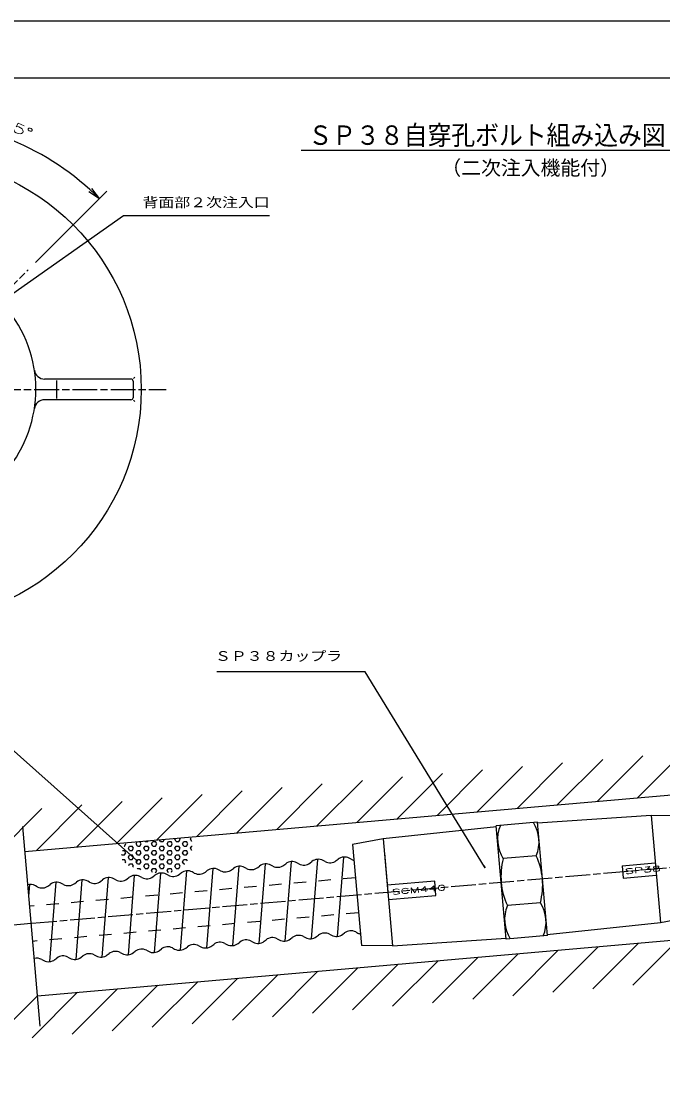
# Model space of a CAD drawing. Units: millimetres at full size, sheet at 1:1; details may follow other scales. Extents: x -8 to 1148, y -16 to 814.
# Drawn here: x 424 to 734, y 304 to 814 of the extents above; entities that cross this region are included whole.
import ezdxf
from ezdxf.enums import TextEntityAlignment as Align

# ---------------------------------------------------------------- set-up
doc = ezdxf.new("R2010")
doc.units = ezdxf.units.MM
doc.linetypes.add('CHAIN', pattern=[18.5, 12, -1.5, 3.5, -1.5])
doc.linetypes.add('DASHED_SPACED', pattern=[12, 6, -6])
for name, color, linetype, lineweight in [('1 外形線', 7, 'Continuous', 25), ('2 細い実線', 3, 'Continuous', 25), ('3 隠れ線', 2, 'DASHED_SPACED', 25), ('4 中心線', 1, 'CHAIN', 25), ('6 寸法線', 4, 'Continuous', 25), ('7 枠・タイトル', 7, 'Continuous', 25), ('DEFPOINTS_9', 7, 'Continuous', 25)]:
    doc.layers.add(name, color=color, linetype=linetype, lineweight=lineweight)
doc.styles.add('simplex.shx', font='')
doc.styles.get('simplex.shx').set_extended_font_data('simplex.shx')

# ---------------------------------------------------------------- blocks, each defined once
blk = doc.blocks.new('open_arrow')
at = {"color": 0, "linetype": 'Continuous', "lineweight": -2}
blk.add_lwpolyline([(7.5, 1.25), (0, 0), (7.5, -1.25)], dxfattribs=at)

msp = doc.modelspace()

# ---------------------------------------------------------------- linework, layer by layer
at = {"layer": '1 外形線'}
for p, q in [((476.883, 641.456), (435.121, 641.456)), ((441.004, 632.078), (441.004, 640.724)), ((477.883, 640.456), (477.883, 632.456)), ((478.783, 642.356), (478.128, 641.701)), ((476.883, 631.456), (435.121, 631.456)), ((478.162, 631.177), (478.781, 630.559)), ((425.501, 413.025), (899.567, 454.5)), ((728.404, 430.494), (673.526, 426.696)), ((728.404, 430.494), (732.936, 378.691)), ((743.478, 430.307), (728.404, 430.494)), ((424.438, 425.172), (432.887, 328.596)), ((653.602, 424.953), (598.899, 419.163)), ((673.483, 427.194), (653.559, 425.451)), ((658.352, 370.661), (653.559, 425.451)), ((678.276, 372.404), (673.483, 427.194)), ((598.899, 419.163), (584.087, 416.362)), ((598.899, 419.163), (601.165, 393.262)), ((584.087, 416.362), (588.357, 367.548)), ((567.034, 409.251), (564.019, 370.853)), ((576.194, 408.654), (577.043, 409.318)), ((579.685, 410.358), (576.671, 371.96)), ((583.42, 409.286), (582.468, 409.792)), ((599.509, 412.19), (603.431, 367.361)), ((672.894, 410.972), (656.955, 409.578)), ((672.894, 410.972), (656.955, 409.578)), ((503.775, 403.717), (500.761, 365.318)), ((512.935, 403.12), (513.785, 403.783)), ((516.427, 404.824), (513.412, 366.425)), ((520.162, 403.752), (519.21, 404.258)), ((525.587, 404.227), (526.437, 404.89)), ((529.079, 405.931), (526.064, 367.532)), ((532.814, 404.859), (531.862, 405.365)), ((538.239, 405.333), (539.088, 405.997)), ((541.73, 407.038), (538.716, 368.639)), ((545.465, 405.966), (544.513, 406.472)), ((550.89, 406.44), (551.74, 407.104)), ((554.382, 408.145), (551.367, 369.746)), ((558.117, 407.073), (557.165, 407.579)), ((563.542, 407.547), (564.392, 408.211)), ((570.769, 408.179), (569.817, 408.686)), ((714.47, 406.187), (730.409, 407.581)), ((714.47, 406.187), (714.993, 400.209)), ((453.169, 399.29), (450.154, 360.891)), ((456.904, 398.218), (455.952, 398.724)), ((462.329, 398.692), (463.178, 399.356)), ((465.82, 400.396), (462.806, 361.998)), ((469.555, 399.324), (468.603, 399.831)), ((474.98, 399.799), (475.83, 400.463)), ((478.472, 401.503), (475.457, 363.105)), ((482.207, 400.431), (481.255, 400.937)), ((487.632, 400.906), (488.482, 401.57)), ((491.124, 402.61), (488.109, 364.211)), ((494.859, 401.538), (493.907, 402.044)), ((500.284, 402.013), (501.133, 402.677)), ((507.51, 402.645), (506.558, 403.151)), ((714.993, 400.209), (730.932, 401.604)), ((427.865, 397.076), (427.407, 391.237)), ((431.6, 396.004), (430.648, 396.51)), ((437.025, 396.478), (437.875, 397.142)), ((440.517, 398.183), (437.502, 359.784)), ((444.252, 397.111), (443.3, 397.617)), ((449.677, 397.585), (450.527, 398.249)), ((431.602, 343.294), (905.668, 384.769)), ((674.88, 388.277), (658.941, 386.883)), ((678.233, 372.902), (732.936, 378.691)), ((732.936, 378.691), (747.748, 381.493)), ((572.936, 373.032), (573.888, 372.526)), ((579.313, 373), (580.163, 373.664)), ((585.588, 374.139), (586.54, 373.633)), ((516.055, 367.466), (516.904, 368.13)), ((522.329, 368.604), (523.281, 368.098)), ((528.706, 368.573), (529.556, 369.237)), ((534.981, 369.711), (535.933, 369.205)), ((541.358, 369.68), (542.208, 370.343)), ((547.633, 370.818), (548.585, 370.312)), ((554.01, 370.787), (554.859, 371.45)), ((560.284, 371.925), (561.236, 371.419)), ((566.661, 371.893), (567.511, 372.557)), ((603.431, 367.361), (658.309, 371.159)), ((678.276, 372.404), (658.352, 370.661)), ((459.071, 363.07), (460.023, 362.564)), ((465.448, 363.038), (466.298, 363.702)), ((471.723, 364.177), (472.675, 363.671)), ((478.1, 364.145), (478.949, 364.809)), ((484.374, 365.284), (485.326, 364.778)), ((490.751, 365.252), (491.601, 365.916)), ((497.026, 366.39), (497.978, 365.884)), ((503.403, 366.359), (504.253, 367.023)), ((509.678, 367.497), (510.63, 366.991)), ((603.431, 367.361), (588.357, 367.548)), ((433.767, 360.856), (434.72, 360.35)), ((440.144, 360.825), (440.994, 361.488)), ((446.419, 361.963), (447.371, 361.457)), ((452.796, 361.932), (453.646, 362.595))]:
    msp.add_line(p, q, dxfattribs=at)
msp.add_lwpolyline([(601.47, 389.776), (624.382, 391.78), (623.772, 398.754), (600.86, 396.749)], close=True, dxfattribs=at)
msp.add_circle((369.377, 636.456), 112.5, dxfattribs=at)
for centre, radius, start, end in [((369.377, 636.456), 61.5, 234.52126, 35.47874), ((435.121, 646.456), 5, 188.64871, 270), ((476.883, 640.456), 1, 0, 90), ((435.121, 626.456), 5, 90, 171.35129), ((476.883, 632.456), 1, 270, 0), ((671.414, 418.928), 17.219, 157.11024, 212.88976), ((657.031, 417.67), 17.219, 337.11024, 32.88976), ((567.47, 404.271), 5, 62.00469, 127.99531), ((580.121, 405.378), 5, 62.00469, 127.99531), ((585.767, 413.701), 5, 242.00469, 258.23313), ((689.266, 400.97), 33.438, 165.08312, 204.91688), ((642.569, 396.885), 33.438, 345.08312, 24.91688), ((504.211, 398.736), 5, 62.00469, 127.99531), ((516.863, 399.843), 5, 62.00469, 127.99531), ((522.509, 408.167), 5, 242.00469, 307.99531), ((529.515, 400.95), 5, 62.00469, 127.99531), ((535.161, 409.274), 5, 242.00469, 307.99531), ((542.166, 402.057), 5, 62.00469, 127.99531), ((547.812, 410.381), 5, 242.00469, 307.99531), ((554.818, 403.164), 5, 62.00469, 127.99531), ((560.464, 411.488), 5, 242.00469, 307.99531), ((573.116, 412.594), 5, 242.00469, 307.99531), ((453.605, 394.309), 5, 62.00469, 127.99531), ((459.251, 402.632), 5, 242.00469, 307.99531), ((466.256, 395.416), 5, 62.00469, 127.99531), ((471.902, 403.739), 5, 242.00469, 307.99531), ((478.908, 396.522), 5, 62.00469, 127.99531), ((484.554, 404.846), 5, 242.00469, 307.99531), ((491.56, 397.629), 5, 62.00469, 127.99531), ((497.206, 405.953), 5, 242.00469, 307.99531), ((509.857, 407.06), 5, 242.00469, 307.99531), ((428.301, 392.095), 5, 62.00469, 106.13409), ((433.947, 400.419), 5, 242.00469, 307.99531), ((440.953, 393.202), 5, 62.00469, 127.99531), ((446.599, 401.526), 5, 242.00469, 307.99531), ((674.804, 380.185), 17.219, 157.11024, 212.88976), ((660.421, 378.927), 17.219, 337.11024, 32.88976), ((570.589, 368.617), 5, 62.00469, 127.99531), ((576.235, 376.941), 5, 242.00469, 307.99531), ((583.241, 369.724), 5, 62.00469, 127.99531), ((588.887, 378.047), 5, 242.00469, 258.23313), ((507.331, 363.082), 5, 62.00469, 127.99531), ((519.982, 364.189), 5, 62.00469, 127.99531), ((525.628, 372.513), 5, 242.00469, 307.99531), ((532.634, 365.296), 5, 62.00469, 127.99531), ((538.28, 373.62), 5, 242.00469, 307.99531), ((545.286, 366.403), 5, 62.00469, 127.99531), ((550.932, 374.727), 5, 242.00469, 307.99531), ((557.937, 367.51), 5, 62.00469, 127.99531), ((563.583, 375.834), 5, 242.00469, 307.99531), ((456.724, 358.655), 5, 62.00469, 127.99531), ((462.37, 366.979), 5, 242.00469, 307.99531), ((469.376, 359.762), 5, 62.00469, 127.99531), ((475.022, 368.086), 5, 242.00469, 307.99531), ((482.027, 360.869), 5, 62.00469, 127.99531), ((487.673, 369.192), 5, 242.00469, 307.99531), ((494.679, 361.976), 5, 62.00469, 127.99531), ((500.325, 370.299), 5, 242.00469, 307.99531), ((512.977, 371.406), 5, 242.00469, 307.99531), ((431.42, 356.441), 5, 62.00469, 106.13409), ((437.067, 364.765), 5, 242.00469, 307.99531), ((444.072, 357.548), 5, 62.00469, 127.99531), ((449.718, 365.872), 5, 242.00469, 307.99531)]:
    msp.add_arc(centre, radius, start, end, dxfattribs=at)
at = {"layer": '2 細い実線'}
for p, q in [((721.789, 438.947), (743.791, 460.948)), ((663.672, 433.862), (685.673, 455.863)), ((683.044, 435.557), (705.046, 457.558)), ((702.417, 437.252), (724.418, 459.253)), ((605.554, 428.777), (627.555, 450.779)), ((624.927, 430.472), (646.928, 452.474)), ((644.299, 432.167), (666.3, 454.168)), ((547.436, 423.693), (569.438, 445.694)), ((566.809, 425.388), (588.81, 447.389)), ((586.182, 427.083), (608.183, 449.084)), ((489.319, 418.608), (511.32, 440.609)), ((508.691, 420.303), (530.693, 442.304)), ((528.064, 421.998), (550.065, 443.999)), ((431.201, 413.523), (453.202, 435.525)), ((450.574, 415.218), (472.575, 437.22)), ((469.946, 416.913), (491.948, 438.915)), ((411.829, 411.829), (433.83, 433.83)), ((492.5, 417.857), (493.125, 418.94)), ((493.125, 418.94), (493.124, 418.941)), ((498.125, 418.94), (498.392, 419.402)), ((498.75, 417.857), (498.125, 418.94)), ((500, 417.857), (500.625, 418.94)), ((500.625, 418.94), (500.264, 419.566)), ((505.625, 418.94), (505.988, 419.568)), ((506.25, 417.857), (505.625, 418.94)), ((473.635, 415.692), (473.75, 415.692)), ((473.75, 415.692), (474.375, 416.775)), ((474.375, 416.775), (474.235, 417.017)), ((475.625, 414.61), (476.25, 415.692)), ((476.25, 413.527), (475.625, 414.61)), ((476.25, 415.692), (477.5, 415.692)), ((478.125, 414.61), (477.5, 415.692)), ((477.5, 413.527), (478.125, 414.61)), ((479.375, 416.775), (479.961, 417.789)), ((480, 415.692), (479.375, 416.775)), ((480, 415.692), (481.25, 415.692)), ((480.736, 417.857), (481.25, 417.857)), ((481.875, 416.775), (481.25, 417.857)), ((481.25, 415.692), (481.875, 416.775)), ((483.125, 414.61), (483.75, 415.692)), ((483.75, 413.527), (483.125, 414.61)), ((483.75, 417.857), (483.605, 418.108)), ((483.75, 417.857), (485, 417.857)), ((483.75, 415.692), (485, 415.692)), ((485, 417.857), (485.227, 418.25)), ((485.625, 414.61), (485, 415.692)), ((485, 413.527), (485.625, 414.61)), ((486.875, 416.775), (487.5, 417.857)), ((487.5, 415.692), (486.875, 416.775)), ((487.5, 417.857), (488.75, 417.857)), ((487.5, 415.692), (488.75, 415.692)), ((489.375, 416.775), (488.75, 417.857)), ((488.75, 415.692), (489.375, 416.775)), ((490.625, 414.61), (491.25, 415.692)), ((491.25, 413.527), (490.625, 414.61)), ((491.25, 417.857), (490.744, 418.733)), ((491.25, 417.857), (492.5, 417.857)), ((491.25, 415.692), (492.5, 415.692)), ((493.125, 414.61), (492.5, 415.692)), ((492.5, 413.527), (493.125, 414.61)), ((494.375, 416.775), (495, 417.857)), ((495, 415.692), (494.375, 416.775)), ((495, 417.857), (496.25, 417.857)), ((495, 415.692), (496.25, 415.692)), ((496.875, 416.775), (496.25, 417.857)), ((496.25, 415.692), (496.875, 416.775)), ((498.125, 414.61), (498.75, 415.692)), ((498.75, 413.527), (498.125, 414.61)), ((498.75, 417.857), (500, 417.857)), ((498.75, 415.692), (500, 415.692)), ((500.625, 414.61), (500, 415.692)), ((500, 413.527), (500.625, 414.61)), ((501.875, 416.775), (502.5, 417.857)), ((502.5, 415.692), (501.875, 416.775)), ((502.5, 417.857), (503.75, 417.857)), ((502.5, 415.692), (503.75, 415.692)), ((504.375, 416.775), (503.75, 417.857)), ((503.75, 415.692), (504.375, 416.775)), ((505.625, 414.61), (506.25, 415.692)), ((506.25, 413.527), (505.625, 414.61)), ((506.25, 417.857), (506.285, 417.857)), ((506.25, 415.692), (506.504, 415.692)), ((472.5, 411.362), (472.336, 411.646)), ((472.5, 411.362), (473.75, 411.362)), ((472.669, 409.197), (473.75, 409.197)), ((472.784, 413.527), (473.75, 413.527)), ((474.375, 412.445), (473.75, 413.527)), ((473.75, 411.362), (474.375, 412.445)), ((474.375, 408.114), (473.75, 409.197)), ((475.625, 410.28), (476.25, 411.362)), ((476.25, 409.197), (475.625, 410.28)), ((476.25, 413.527), (477.5, 413.527)), ((476.25, 411.362), (477.5, 411.362)), ((476.25, 409.197), (477.5, 409.197)), ((478.125, 410.28), (477.5, 411.362)), ((477.5, 409.197), (478.125, 410.28)), ((479.375, 412.445), (480, 413.527)), ((480, 411.362), (479.375, 412.445)), ((479.375, 408.114), (480, 409.197)), ((480, 413.527), (481.25, 413.527)), ((480, 411.362), (481.25, 411.362)), ((480, 409.197), (481.25, 409.197)), ((481.875, 412.445), (481.25, 413.527)), ((481.25, 411.362), (481.875, 412.445)), ((481.875, 408.114), (481.25, 409.197)), ((483.125, 410.28), (483.75, 411.362)), ((483.75, 409.197), (483.125, 410.28)), ((483.75, 413.527), (485, 413.527)), ((483.75, 411.362), (485, 411.362)), ((483.75, 409.197), (485, 409.197)), ((485.625, 410.28), (485, 411.362)), ((485, 409.197), (485.625, 410.28)), ((486.875, 412.445), (487.5, 413.527)), ((487.5, 411.362), (486.875, 412.445)), ((486.875, 408.114), (487.5, 409.197)), ((487.5, 413.527), (488.75, 413.527)), ((487.5, 411.362), (488.75, 411.362)), ((487.5, 409.197), (488.75, 409.197)), ((489.375, 412.445), (488.75, 413.527)), ((488.75, 411.362), (489.375, 412.445)), ((489.375, 408.114), (488.75, 409.197)), ((490.625, 410.28), (491.25, 411.362)), ((491.25, 409.197), (490.625, 410.28)), ((491.25, 413.527), (492.5, 413.527)), ((491.25, 411.362), (492.5, 411.362)), ((491.25, 409.197), (492.5, 409.197)), ((493.125, 410.28), (492.5, 411.362)), ((492.5, 409.197), (493.125, 410.28)), ((494.375, 412.445), (495, 413.527)), ((495, 411.362), (494.375, 412.445)), ((494.375, 408.114), (495, 409.197)), ((495, 413.527), (496.25, 413.527)), ((495, 411.362), (496.25, 411.362)), ((495, 409.197), (496.25, 409.197)), ((496.875, 412.445), (496.25, 413.527)), ((496.25, 411.362), (496.875, 412.445)), ((496.875, 408.114), (496.25, 409.197)), ((498.125, 410.28), (498.75, 411.362)), ((498.75, 409.197), (498.125, 410.28)), ((498.75, 413.527), (500, 413.527)), ((498.75, 411.362), (500, 411.362)), ((498.75, 409.197), (500, 409.197)), ((500.625, 410.28), (500, 411.362)), ((500, 409.197), (500.625, 410.28)), ((501.875, 412.445), (502.5, 413.527)), ((502.5, 411.362), (501.875, 412.445)), ((501.875, 408.114), (502.5, 409.197)), ((502.5, 413.527), (503.75, 413.527)), ((502.5, 411.362), (503.75, 411.362)), ((502.5, 409.197), (503.75, 409.197)), ((504.375, 412.445), (503.75, 413.527)), ((503.75, 411.362), (504.375, 412.445)), ((504.174, 408.463), (503.75, 409.197)), ((506.25, 413.527), (506.388, 413.527)), ((474.032, 407.52), (474.375, 408.114)), ((475.843, 406.328), (476.25, 407.032)), ((476.25, 407.032), (477.5, 407.032)), ((478.125, 405.949), (477.5, 407.032)), ((477.827, 405.434), (478.125, 405.949)), ((480, 407.032), (479.375, 408.114)), ((479.911, 404.713), (480, 404.867)), ((480, 407.032), (481.25, 407.032)), ((480, 404.867), (481.25, 404.867)), ((481.25, 407.032), (481.875, 408.114)), ((481.625, 404.218), (481.25, 404.867)), ((483.125, 405.949), (483.75, 407.032)), ((483.75, 404.867), (483.125, 405.949)), ((483.75, 407.032), (485, 407.032)), ((483.75, 404.867), (485, 404.867)), ((485.625, 405.949), (485, 407.032)), ((485, 404.867), (485.625, 405.949)), ((487.5, 407.032), (486.875, 408.114)), ((486.875, 403.784), (487.5, 404.867)), ((487.376, 402.917), (486.875, 403.784)), ((487.5, 407.032), (488.75, 407.032)), ((487.5, 404.867), (488.75, 404.867)), ((488.75, 407.032), (489.375, 408.114)), ((489.375, 403.784), (488.75, 404.867)), ((488.756, 402.711), (489.375, 403.784)), ((490.625, 405.949), (491.25, 407.032)), ((491.25, 404.867), (490.625, 405.949)), ((491.25, 407.032), (492.5, 407.032)), ((491.25, 404.867), (492.5, 404.867)), ((493.125, 405.949), (492.5, 407.032)), ((492.5, 404.867), (493.125, 405.949)), ((495, 407.032), (494.375, 408.114)), ((494.375, 403.784), (495, 404.867)), ((494.965, 402.763), (494.375, 403.784)), ((495, 407.032), (496.25, 407.032)), ((495, 404.867), (496.25, 404.867)), ((496.25, 407.032), (496.875, 408.114)), ((496.875, 403.784), (496.25, 404.867)), ((496.493, 403.123), (496.875, 403.784)), ((498.125, 405.949), (498.75, 407.032)), ((498.75, 404.867), (498.125, 405.949)), ((498.75, 407.032), (500, 407.032)), ((498.75, 404.867), (500, 404.867)), ((500.625, 405.949), (500, 407.032)), ((500, 404.867), (500.625, 405.949)), ((502.5, 407.032), (501.875, 408.114)), ((502.5, 407.032), (502.939, 407.032)), ((491.201, 402.616), (491.25, 402.702)), ((491.25, 402.702), (492.5, 402.702)), ((492.606, 402.519), (492.5, 402.702)), ((700.277, 346.723), (722.278, 368.725)), ((719.649, 348.418), (741.651, 370.419)), ((642.159, 341.639), (664.16, 363.64)), ((661.532, 343.334), (683.533, 365.335)), ((680.904, 345.028), (702.905, 367.03)), ((584.041, 336.554), (606.043, 358.555)), ((603.414, 338.249), (625.415, 360.25)), ((622.787, 339.944), (644.788, 361.945)), ((525.924, 331.469), (547.925, 353.471)), ((545.296, 333.164), (567.298, 355.166)), ((564.669, 334.859), (586.67, 356.86)), ((467.806, 326.385), (489.807, 348.386)), ((487.179, 328.08), (509.18, 350.081)), ((506.551, 329.775), (528.553, 351.776)), ((409.689, 321.3), (431.69, 343.301)), ((429.061, 322.995), (451.062, 344.996)), ((448.434, 324.69), (470.435, 346.691))]:
    msp.add_line(p, q, dxfattribs=at)
at = {"layer": '3 隠れ線'}
for p, q in [((585.489, 400.331), (427.818, 386.537)), ((586.971, 383.396), (429.3, 369.601))]:
    msp.add_line(p, q, dxfattribs=at)
at = {"layer": '4 中心線'}
for p, q in [((387.339, 654.418), (427.136, 694.215)), ((245.082, 636.456), (493.877, 636.456)), ((1086.01, 435.681), (428.551, 378.161)), ((428.551, 378.161), (108.042, 350.12))]:
    msp.add_line(p, q, dxfattribs=at)
at = {"layer": '6 寸法線'}
msp.add_line((430.728, 697.807), (465.192, 732.27), dxfattribs=at)
for points in [[(417.028, 680.96), (473.303, 720.501), (479.303, 720.501), (543.943, 720.501)], [(647.891, 405.686), (590.225, 499.864), (518.399, 499.864)], [(479.688, 408.656), (406.984, 473.396), (362.371, 473.396)], [(479.407, 408.905), (479.968, 408.406), (479.407, 408.905)], [(647.598, 406.166), (648.185, 405.207), (647.598, 406.166)]]:
    msp.add_lwpolyline(points, dxfattribs=at)
msp.add_arc((369.377, 636.456), 130.422, 45, 90, dxfattribs=at)
at = {"layer": '7 枠・タイトル'}
for p, q in [((1120, 787), (20, 787)), ((559.212, 752.11), (793.38, 752.11))]:
    msp.add_line(p, q, dxfattribs=at)
at = {"layer": 'DEFPOINTS_9'}
msp.add_lwpolyline([(-7.5, -16.5), (1147.5, -16.5), (1147.5, 814.5), (-7.5, 814.5)], close=True, dxfattribs=at)

# ---------------------------------------------------------------- block references
at = {"layer": '6 寸法線', "xscale": 0.8, "yscale": 0.8, "rotation": 136.3}
msp.add_blockref('open_arrow', (461.599, 728.678), dxfattribs=at)

# ---------------------------------------------------------------- texts
at = {"layer": '1 外形線', "style": 'simplex.shx'}
for s, width, p in [('SP38', 1.95, (716.024, 401.337)), ('SCM440', 1.9, (603.27, 391.372))]:
    msp.add_text(s, height=2.566, rotation=5, dxfattribs=dict(at, width=width)).set_placement(p, align=Align.BOTTOM_LEFT)
at = {"layer": '6 寸法線', "style": 'simplex.shx', "width": 1.55}
msp.add_text('45°', height=4.692, rotation=337.5, dxfattribs=at).set_placement((421.737, 762.863), align=Align.MIDDLE_CENTER)
at = {"layer": '6 寸法線', "style": 'simplex.shx', "width": 1.2}
msp.add_text('背面部２次注入口', height=4.692, dxfattribs=at).set_placement((482.503, 726.901), align=Align.MIDDLE_LEFT)
msp.add_text('ＳＰ３８カップラ', height=4.692, dxfattribs=at).set_placement((517.545, 503.811), align=Align.BOTTOM_LEFT)
at = {"layer": '7 枠・タイトル', "style": 'simplex.shx', "width": 0.9}
msp.add_text('ＳＰ３８自穿孔ボルト組み込み図（その１）', height=9.384, dxfattribs=at).set_placement((562.698, 751.869), align=Align.BOTTOM_LEFT)
at = {"layer": '7 枠・タイトル', "style": 'simplex.shx'}
msp.add_text('（二次注入機能付）', height=7.038, dxfattribs=at).set_placement((626.992, 737.94), align=Align.BOTTOM_LEFT)

doc.saveas('drawing.dxf')
